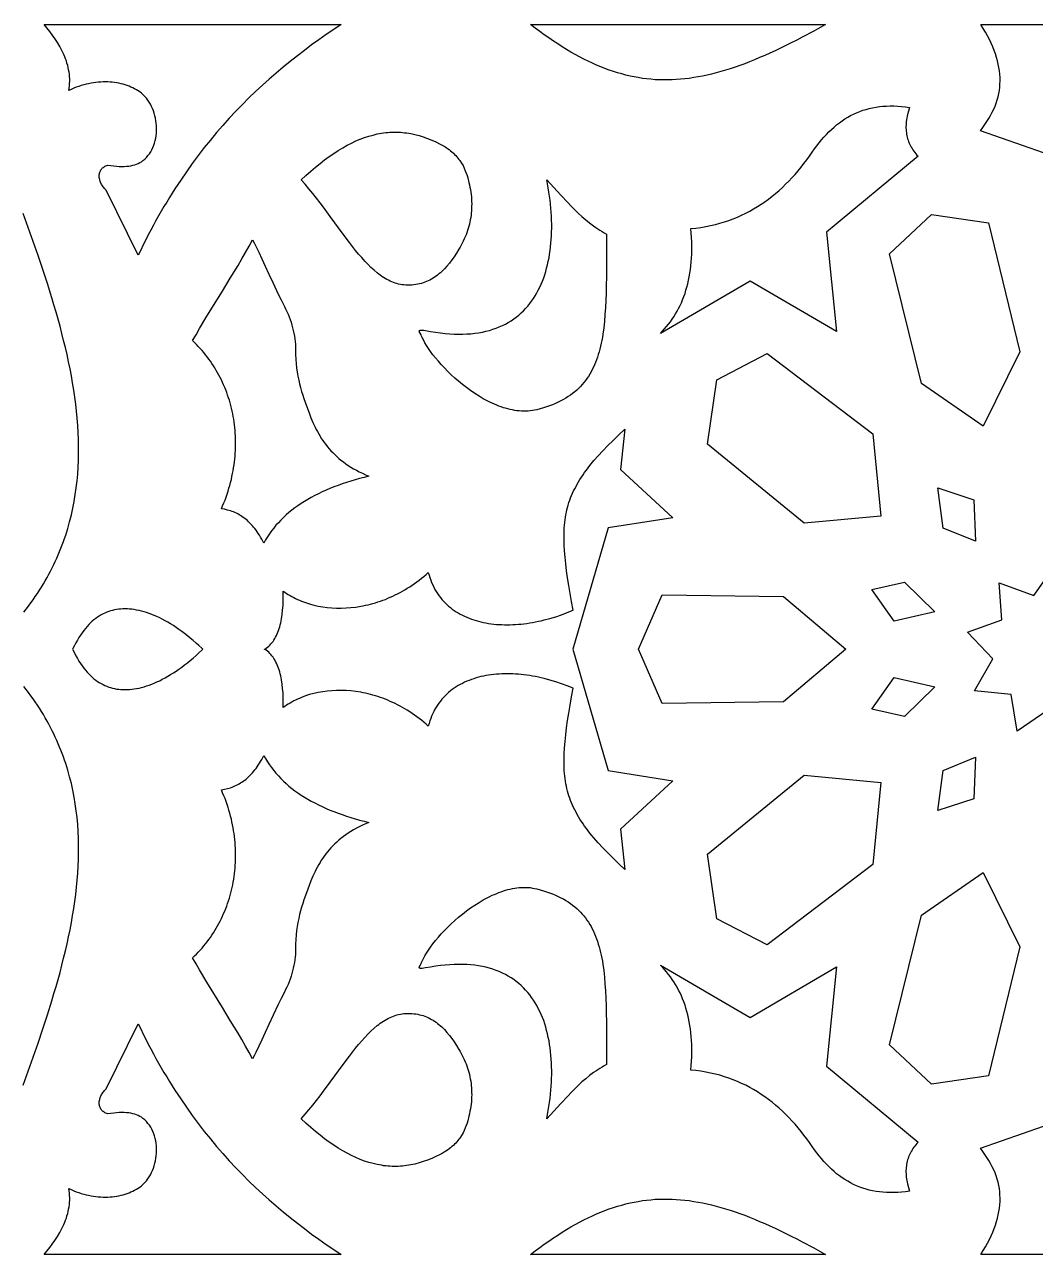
# Model space of a CAD drawing. Extents: x -575 to 575, y -425 to 425.
# Drawn here: x -116.9 to -1.9, y -70 to 70 of the extents above; entities that cross this region are included whole.
import ezdxf

# ---------------------------------------------------------------- set-up
doc = ezdxf.new("R2010")
doc.units = 0
doc.layers.add('LAYER_1', color=18, linetype='CONTINUOUS')

msp = doc.modelspace()

# ---------------------------------------------------------------- linework, layer by layer
at = {"layer": 'LAYER_1'}
for points in [[(-81.75, 69.44), (-82.59, 68.86), (-83.43, 68.28), (-84.26, 67.68), (-85.08, 67.07), (-85.89, 66.44), (-86.7, 65.81), (-87.5, 65.15), (-88.3, 64.48), (-89.09, 63.8), (-89.87, 63.1), (-90.64, 62.38), (-91.4, 61.65), (-92.15, 60.9), (-92.9, 60.13), (-93.64, 59.34), (-94.36, 58.53), (-95.08, 57.71), (-95.79, 56.86), (-96.49, 55.99), (-97.18, 55.1), (-97.85, 54.19), (-98.52, 53.25), (-99.17, 52.3), (-99.82, 51.32), (-100.14, 50.82), (-100.45, 50.31), (-100.76, 49.8), (-101.07, 49.28), (-101.38, 48.76), (-101.68, 48.23), (-101.98, 47.69), (-102.28, 47.15), (-102.57, 46.6), (-102.86, 46.05), (-103.15, 45.48), (-103.43, 44.91), (-103.71, 44.34), (-103.99, 43.76), (-107.65, 51.16), (-107.75, 51.25), (-107.83, 51.35), (-107.92, 51.44), (-107.99, 51.54), (-108.06, 51.64), (-108.13, 51.74), (-108.19, 51.85), (-108.24, 51.95), (-108.29, 52.06), (-108.33, 52.16), (-108.36, 52.27), (-108.39, 52.38), (-108.41, 52.48), (-108.43, 52.59), (-108.44, 52.69), (-108.44, 52.8), (-108.43, 52.9), (-108.42, 53), (-108.4, 53.09), (-108.38, 53.19), (-108.34, 53.28), (-108.3, 53.37), (-108.25, 53.45), (-108.2, 53.53), (-108.13, 53.61), (-108.06, 53.68), (-107.98, 53.75), (-107.89, 53.81), (-107.8, 53.87), (-107.7, 53.92), (-107.58, 53.97), (-107.46, 54.01), (-107.12, 53.95), (-106.78, 53.91), (-106.46, 53.88), (-106.16, 53.86), (-105.87, 53.85), (-105.59, 53.86), (-105.32, 53.87), (-105.07, 53.9), (-104.83, 53.94), (-104.6, 53.99), (-104.39, 54.04), (-104.18, 54.12), (-103.99, 54.2), (-103.8, 54.29), (-103.63, 54.39), (-103.47, 54.51), (-103.26, 54.68), (-103.07, 54.87), (-102.89, 55.08), (-102.72, 55.29), (-102.58, 55.52), (-102.44, 55.76), (-102.33, 56.01), (-102.22, 56.26), (-102.14, 56.52), (-102.06, 56.79), (-102.01, 57.07), (-101.96, 57.35), (-101.93, 57.63), (-101.92, 57.92), (-101.91, 58.2), (-101.93, 58.49), (-101.95, 58.78), (-101.99, 59.06), (-102.04, 59.35), (-102.1, 59.63), (-102.18, 59.9), (-102.27, 60.17), (-102.37, 60.43), (-102.49, 60.69), (-102.62, 60.93), (-102.76, 61.17), (-102.91, 61.4), (-103.07, 61.61), (-103.24, 61.81), (-103.43, 62), (-103.63, 62.18), (-103.83, 62.34), (-104.02, 62.46), (-104.21, 62.58), (-104.41, 62.69), (-104.62, 62.79), (-104.83, 62.89), (-105.04, 62.98), (-105.27, 63.06), (-105.49, 63.14), (-105.73, 63.21), (-105.96, 63.27), (-106.2, 63.32), (-106.45, 63.37), (-106.7, 63.41), (-106.95, 63.44), (-107.21, 63.46), (-107.47, 63.47), (-107.74, 63.48), (-108, 63.47), (-108.27, 63.46), (-108.55, 63.44), (-108.82, 63.41), (-109.1, 63.38), (-109.37, 63.33), (-109.65, 63.27), (-109.93, 63.21), (-110.21, 63.14), (-110.5, 63.05), (-110.78, 62.96), (-111.06, 62.86), (-111.34, 62.75), (-111.62, 62.63), (-111.9, 62.49), (-111.86, 62.76), (-111.83, 63.03), (-111.81, 63.29), (-111.8, 63.56), (-111.8, 63.82), (-111.82, 64.08), (-111.84, 64.34), (-111.87, 64.6), (-111.92, 64.85), (-111.97, 65.11), (-112.03, 65.36), (-112.11, 65.61), (-112.18, 65.86), (-112.27, 66.1), (-112.37, 66.34), (-112.47, 66.58), (-112.57, 66.82), (-112.69, 67.06), (-112.81, 67.29), (-112.93, 67.52), (-113.2, 67.97), (-113.48, 68.4), (-113.78, 68.82), (-114.08, 69.23), (-114.4, 69.62), (-114.72, 70), (-80.91, 70)], [(-27.11, 69.26), (-28.41, 68.56), (-29.05, 68.23), (-29.67, 67.91), (-30.29, 67.61), (-30.9, 67.31), (-31.51, 67.02), (-32.1, 66.75), (-32.69, 66.49), (-33.27, 66.24), (-33.84, 66), (-34.41, 65.77), (-34.97, 65.55), (-35.53, 65.35), (-36.07, 65.16), (-36.62, 64.98), (-37.15, 64.81), (-37.68, 64.65), (-38.21, 64.5), (-38.73, 64.37), (-39.25, 64.25), (-39.76, 64.14), (-40.27, 64.04), (-40.77, 63.96), (-41.27, 63.88), (-41.77, 63.82), (-42.26, 63.77), (-42.75, 63.74), (-43.24, 63.71), (-43.73, 63.7), (-44.21, 63.7), (-44.69, 63.71), (-45.17, 63.73), (-45.65, 63.77), (-46.13, 63.82), (-46.6, 63.88), (-47.08, 63.96), (-47.55, 64.04), (-48.02, 64.14), (-48.5, 64.26), (-48.97, 64.38), (-49.45, 64.52), (-49.92, 64.67), (-50.39, 64.83), (-50.87, 65.01), (-51.35, 65.2), (-51.83, 65.4), (-52.31, 65.61), (-52.79, 65.84), (-53.28, 66.08), (-53.76, 66.34), (-54.25, 66.6), (-54.75, 66.88), (-55.24, 67.18), (-55.74, 67.48), (-56.24, 67.8), (-56.75, 68.13), (-57.26, 68.48), (-57.78, 68.84), (-58.3, 69.21), (-58.82, 69.6), (-59.35, 70), (-25.77, 70)], [(-17.98, 60.74), (-17.55, 60.72), (-17.11, 60.68), (-16.66, 60.63), (-16.21, 60.56), (-16.34, 60.15), (-16.44, 59.75), (-16.48, 59.56), (-16.52, 59.36), (-16.55, 59.17), (-16.57, 58.98), (-16.59, 58.79), (-16.6, 58.6), (-16.61, 58.41), (-16.61, 58.23), (-16.6, 58.05), (-16.58, 57.87), (-16.56, 57.7), (-16.54, 57.52), (-16.5, 57.35), (-16.46, 57.18), (-16.42, 57.01), (-16.36, 56.84), (-16.31, 56.68), (-16.24, 56.52), (-16.17, 56.36), (-16.09, 56.2), (-16.01, 56.04), (-15.92, 55.89), (-15.82, 55.74), (-15.72, 55.59), (-15.61, 55.44), (-15.49, 55.29), (-15.37, 55.15), (-15.24, 55.01), (-25.66, 46.37), (-24.5, 35.05), (-34.34, 40.81), (-44.57, 34.85), (-44.32, 35.1), (-44.09, 35.36), (-43.86, 35.62), (-43.64, 35.89), (-43.43, 36.17), (-43.22, 36.46), (-43.03, 36.75), (-42.84, 37.06), (-42.66, 37.37), (-42.49, 37.68), (-42.33, 38.01), (-42.17, 38.34), (-42.03, 38.68), (-41.89, 39.03), (-41.76, 39.38), (-41.65, 39.75), (-41.54, 40.12), (-41.44, 40.5), (-41.35, 40.89), (-41.27, 41.29), (-41.2, 41.7), (-41.14, 42.11), (-41.09, 42.54), (-41.05, 42.97), (-41.02, 43.42), (-41, 43.87), (-40.99, 44.33), (-40.99, 44.8), (-41, 45.28), (-41.02, 45.77), (-41.05, 46.27), (-41.09, 46.78), (-40.52, 46.84), (-39.95, 46.92), (-39.39, 47.01), (-38.85, 47.12), (-38.31, 47.25), (-37.79, 47.39), (-37.28, 47.54), (-36.77, 47.71), (-36.28, 47.89), (-35.79, 48.09), (-35.32, 48.3), (-34.85, 48.52), (-34.4, 48.76), (-33.95, 49.01), (-33.51, 49.28), (-33.08, 49.55), (-32.66, 49.84), (-32.25, 50.14), (-31.84, 50.45), (-31.45, 50.78), (-31.06, 51.11), (-30.68, 51.46), (-30.31, 51.82), (-29.94, 52.18), (-29.59, 52.56), (-29.24, 52.95), (-28.89, 53.35), (-28.55, 53.76), (-28.22, 54.18), (-27.9, 54.61), (-27.58, 55.04), (-27.27, 55.49), (-27.02, 55.85), (-26.76, 56.21), (-26.49, 56.55), (-26.22, 56.88), (-25.95, 57.19), (-25.67, 57.5), (-25.38, 57.79), (-25.09, 58.06), (-24.8, 58.33), (-24.5, 58.58), (-24.19, 58.82), (-23.88, 59.04), (-23.56, 59.26), (-23.24, 59.45), (-22.91, 59.64), (-22.57, 59.81), (-22.23, 59.97), (-21.88, 60.11), (-21.52, 60.24), (-21.16, 60.35), (-20.79, 60.45), (-20.41, 60.54), (-20.02, 60.61), (-19.63, 60.67), (-19.23, 60.71), (-18.82, 60.73), (-18.41, 60.74)], [(-74.64, 57.75), (-74.4, 57.75), (-74.16, 57.74), (-73.92, 57.72), (-73.69, 57.69), (-73.45, 57.66), (-73.21, 57.63), (-72.97, 57.59), (-72.5, 57.49), (-72.02, 57.36), (-71.55, 57.22), (-71.07, 57.05), (-70.59, 56.85), (-70.11, 56.64), (-69.63, 56.4), (-69.41, 56.28), (-69.19, 56.15), (-68.99, 56.03), (-68.8, 55.9), (-68.62, 55.77), (-68.45, 55.64), (-68.29, 55.5), (-68.13, 55.37), (-67.99, 55.23), (-67.85, 55.09), (-67.73, 54.95), (-67.61, 54.81), (-67.49, 54.66), (-67.39, 54.52), (-67.2, 54.23), (-67.03, 53.95), (-66.89, 53.66), (-66.77, 53.37), (-66.66, 53.09), (-66.57, 52.82), (-66.49, 52.55), (-66.36, 52.04), (-66.29, 51.76), (-66.24, 51.48), (-66.19, 51.21), (-66.14, 50.93), (-66.11, 50.66), (-66.08, 50.39), (-66.06, 50.12), (-66.05, 49.86), (-66.04, 49.59), (-66.05, 49.33), (-66.05, 49.07), (-66.07, 48.81), (-66.09, 48.55), (-66.12, 48.3), (-66.16, 48.04), (-66.2, 47.79), (-66.25, 47.54), (-66.31, 47.29), (-66.37, 47.05), (-66.44, 46.8), (-66.52, 46.56), (-66.6, 46.31), (-66.69, 46.07), (-66.79, 45.83), (-66.89, 45.6), (-67, 45.36), (-67.11, 45.13), (-67.23, 44.89), (-67.36, 44.66), (-67.49, 44.43), (-67.77, 43.97), (-68.03, 43.58), (-68.3, 43.21), (-68.57, 42.85), (-68.86, 42.51), (-69.15, 42.19), (-69.3, 42.03), (-69.45, 41.89), (-69.61, 41.74), (-69.77, 41.61), (-69.93, 41.48), (-70.1, 41.35), (-70.27, 41.23), (-70.44, 41.12), (-70.62, 41.02), (-70.8, 40.92), (-70.99, 40.83), (-71.18, 40.74), (-71.37, 40.67), (-71.57, 40.6), (-71.77, 40.54), (-71.98, 40.48), (-72.19, 40.44), (-72.41, 40.4), (-72.63, 40.37), (-72.86, 40.35), (-73.09, 40.34), (-73.33, 40.34), (-73.54, 40.34), (-73.75, 40.36), (-73.95, 40.38), (-74.16, 40.42), (-74.36, 40.46), (-74.56, 40.51), (-74.75, 40.57), (-74.95, 40.64), (-75.14, 40.72), (-75.33, 40.8), (-75.52, 40.89), (-75.71, 40.99), (-75.9, 41.1), (-76.08, 41.21), (-76.27, 41.33), (-76.45, 41.46), (-76.63, 41.59), (-76.81, 41.73), (-77.16, 42.04), (-77.52, 42.36), (-77.87, 42.71), (-78.22, 43.08), (-78.56, 43.47), (-78.91, 43.87), (-79.26, 44.3), (-79.6, 44.74), (-79.95, 45.2), (-80.66, 46.14), (-82.14, 48.16), (-82.91, 49.2), (-83.31, 49.72), (-83.72, 50.25), (-84.14, 50.77), (-84.57, 51.3), (-85.01, 51.82), (-85.47, 52.33), (-84.92, 52.84), (-84.37, 53.32), (-83.83, 53.77), (-83.3, 54.2), (-82.78, 54.61), (-82.25, 54.99), (-81.74, 55.34), (-81.23, 55.67), (-80.72, 55.98), (-80.22, 56.26), (-79.72, 56.51), (-79.22, 56.75), (-78.73, 56.96), (-78.24, 57.14), (-77.75, 57.3), (-77.27, 57.43), (-76.79, 57.55), (-76.54, 57.59), (-76.3, 57.63), (-76.07, 57.67), (-75.83, 57.7), (-75.59, 57.72), (-75.35, 57.74), (-75.11, 57.75), (-74.87, 57.76)], [(-56.69, 51.46), (-55.9, 50.59), (-55.11, 49.75), (-54.72, 49.33), (-54.32, 48.93), (-53.91, 48.53), (-53.49, 48.15), (-53.06, 47.77), (-52.62, 47.42), (-52.16, 47.08), (-51.93, 46.91), (-51.69, 46.75), (-51.45, 46.59), (-51.2, 46.44), (-50.95, 46.3), (-50.69, 46.15), (-50.7, 42.17), (-50.71, 41.24), (-50.72, 40.34), (-50.74, 39.46), (-50.77, 38.61), (-50.81, 37.78), (-50.87, 36.98), (-50.93, 36.21), (-51.02, 35.47), (-51.12, 34.75), (-51.17, 34.4), (-51.24, 34.05), (-51.3, 33.72), (-51.38, 33.39), (-51.46, 33.07), (-51.54, 32.75), (-51.63, 32.44), (-51.73, 32.14), (-51.83, 31.84), (-51.94, 31.55), (-52.06, 31.27), (-52.18, 30.99), (-52.32, 30.72), (-52.46, 30.46), (-52.6, 30.2), (-52.76, 29.95), (-52.92, 29.71), (-53.09, 29.47), (-53.27, 29.24), (-53.46, 29.02), (-53.66, 28.8), (-53.87, 28.59), (-54.09, 28.39), (-54.32, 28.2), (-54.55, 28.01), (-54.8, 27.82), (-55.06, 27.65), (-55.33, 27.48), (-55.61, 27.32), (-55.9, 27.16), (-56.2, 27.01), (-56.51, 26.87), (-56.84, 26.73), (-57.17, 26.61), (-57.52, 26.48), (-57.88, 26.37), (-58.26, 26.26), (-58.64, 26.16), (-58.89, 26.1), (-59.13, 26.06), (-59.38, 26.03), (-59.63, 26.01), (-59.88, 25.99), (-60.13, 25.99), (-60.39, 26), (-60.64, 26.02), (-60.9, 26.05), (-61.15, 26.08), (-61.41, 26.13), (-61.66, 26.18), (-61.92, 26.25), (-62.18, 26.32), (-62.44, 26.39), (-62.69, 26.48), (-62.95, 26.57), (-63.2, 26.67), (-63.46, 26.78), (-63.71, 26.9), (-63.97, 27.02), (-64.22, 27.14), (-64.72, 27.41), (-65.21, 27.7), (-65.7, 28.01), (-66.17, 28.34), (-66.64, 28.68), (-67.09, 29.03), (-67.53, 29.39), (-67.96, 29.76), (-68.37, 30.14), (-68.77, 30.52), (-69.15, 30.91), (-69.51, 31.29), (-69.84, 31.67), (-70.16, 32.05), (-70.46, 32.42), (-70.73, 32.78), (-70.97, 33.13), (-71.19, 33.47), (-71.38, 33.79), (-71.54, 34.1), (-71.68, 34.39), (-71.74, 34.54), (-71.81, 34.67), (-71.92, 34.89), (-71.97, 34.98), (-72, 35.05), (-72.01, 35.11), (-72.01, 35.14), (-72, 35.16), (-71.99, 35.18), (-71.96, 35.19), (-71.9, 35.21), (-71.8, 35.22), (-71.67, 35.22), (-71.5, 35.2), (-71.29, 35.17), (-70.72, 35.07), (-70.16, 34.98), (-69.61, 34.9), (-69.07, 34.84), (-68.55, 34.8), (-68.04, 34.77), (-67.54, 34.75), (-67.06, 34.76), (-66.59, 34.78), (-66.13, 34.81), (-65.68, 34.86), (-65.25, 34.92), (-64.83, 35), (-64.42, 35.09), (-64.02, 35.19), (-63.63, 35.31), (-63.26, 35.44), (-62.9, 35.59), (-62.55, 35.74), (-62.21, 35.91), (-61.88, 36.09), (-61.56, 36.29), (-61.26, 36.49), (-60.97, 36.71), (-60.68, 36.94), (-60.41, 37.18), (-60.15, 37.43), (-59.9, 37.69), (-59.67, 37.96), (-59.44, 38.24), (-59.22, 38.53), (-59.01, 38.83), (-58.82, 39.13), (-58.63, 39.45), (-58.46, 39.78), (-58.29, 40.11), (-58.14, 40.45), (-57.99, 40.8), (-57.85, 41.16), (-57.73, 41.53), (-57.61, 41.9), (-57.51, 42.28), (-57.41, 42.67), (-57.32, 43.06), (-57.24, 43.46), (-57.17, 43.86), (-57.11, 44.27), (-57.06, 44.69), (-57.02, 45.11), (-56.99, 45.54), (-56.96, 45.97), (-56.95, 46.4), (-56.94, 46.84), (-56.94, 47.28), (-56.95, 47.73), (-56.97, 48.18), (-57, 48.63), (-57.03, 49.09), (-57.07, 49.54), (-57.12, 50), (-57.18, 50.47), (-57.25, 50.93), (-57.32, 51.4), (-57.4, 51.87), (-57.49, 52.33)], [(-7.22, 47.45), (-3.64, 32.74), (-7.82, 24.3), (-14.85, 29.14), (-18.48, 43.92), (-13.7, 48.39)], [(-90.79, 45.15), (-90.6, 44.79), (-90.26, 44.08), (-89.92, 43.33), (-89.55, 42.51), (-89.14, 41.6), (-88.66, 40.55), (-88.07, 39.33), (-87.73, 38.65), (-87.36, 37.92), (-87.22, 37.63), (-87.08, 37.33), (-86.95, 37.03), (-86.83, 36.73), (-86.72, 36.42), (-86.61, 36.11), (-86.51, 35.8), (-86.43, 35.49), (-86.35, 35.18), (-86.28, 34.86), (-86.22, 34.55), (-86.17, 34.23), (-86.13, 33.92), (-86.1, 33.61), (-86.09, 33.3), (-86.08, 33), (-86.08, 32.44), (-86.06, 31.91), (-86.02, 31.4), (-85.97, 30.91), (-85.9, 30.44), (-85.82, 29.98), (-85.73, 29.53), (-85.63, 29.09), (-85.52, 28.67), (-85.4, 28.25), (-85.27, 27.83), (-85.14, 27.42), (-84.85, 26.61), (-84.55, 25.79), (-84.34, 25.24), (-84.11, 24.7), (-83.87, 24.17), (-83.74, 23.91), (-83.6, 23.66), (-83.46, 23.4), (-83.31, 23.15), (-83.16, 22.9), (-82.99, 22.66), (-82.83, 22.42), (-82.65, 22.18), (-82.46, 21.95), (-82.27, 21.72), (-82.07, 21.49), (-81.86, 21.27), (-81.64, 21.05), (-81.41, 20.83), (-81.17, 20.62), (-80.92, 20.41), (-80.65, 20.21), (-80.38, 20.01), (-80.1, 19.82), (-79.8, 19.63), (-79.49, 19.44), (-79.17, 19.26), (-78.84, 19.09), (-78.49, 18.92), (-78.13, 18.75), (-77.75, 18.59), (-78.28, 18.46), (-78.8, 18.32), (-79.31, 18.18), (-79.81, 18.03), (-80.3, 17.87), (-80.78, 17.71), (-81.26, 17.54), (-81.72, 17.37), (-82.18, 17.18), (-82.62, 16.99), (-83.06, 16.8), (-83.48, 16.6), (-83.9, 16.39), (-84.3, 16.17), (-84.7, 15.95), (-85.08, 15.72), (-85.45, 15.48), (-85.82, 15.23), (-86.17, 14.98), (-86.51, 14.72), (-86.84, 14.45), (-87.16, 14.18), (-87.47, 13.89), (-87.76, 13.6), (-88.05, 13.3), (-88.32, 13), (-88.58, 12.68), (-88.83, 12.36), (-89.07, 12.03), (-89.3, 11.69), (-89.51, 11.34), (-89.71, 10.98), (-89.83, 11.21), (-89.95, 11.44), (-90.08, 11.66), (-90.2, 11.86), (-90.33, 12.07), (-90.46, 12.26), (-90.59, 12.44), (-90.73, 12.62), (-90.87, 12.79), (-91.01, 12.95), (-91.15, 13.11), (-91.29, 13.26), (-91.44, 13.4), (-91.58, 13.53), (-91.73, 13.66), (-91.88, 13.78), (-92.04, 13.89), (-92.19, 14), (-92.35, 14.1), (-92.51, 14.2), (-92.67, 14.29), (-92.83, 14.37), (-92.99, 14.45), (-93.16, 14.52), (-93.32, 14.58), (-93.49, 14.64), (-93.83, 14.74), (-94.18, 14.83), (-94.53, 14.89), (-94.39, 15.22), (-94.25, 15.55), (-94.12, 15.88), (-94, 16.21), (-93.88, 16.55), (-93.77, 16.88), (-93.67, 17.21), (-93.58, 17.55), (-93.49, 17.88), (-93.4, 18.21), (-93.33, 18.55), (-93.26, 18.88), (-93.19, 19.21), (-93.14, 19.54), (-93.09, 19.88), (-93.04, 20.21), (-93.01, 20.54), (-92.97, 20.87), (-92.95, 21.2), (-92.93, 21.53), (-92.92, 21.86), (-92.91, 22.18), (-92.91, 22.51), (-92.92, 22.84), (-92.93, 23.16), (-92.95, 23.48), (-92.97, 23.8), (-93, 24.12), (-93.04, 24.44), (-93.08, 24.76), (-93.13, 25.07), (-93.19, 25.39), (-93.25, 25.7), (-93.31, 26.01), (-93.38, 26.32), (-93.46, 26.62), (-93.54, 26.93), (-93.63, 27.23), (-93.73, 27.53), (-93.83, 27.82), (-93.93, 28.12), (-94.04, 28.41), (-94.16, 28.7), (-94.28, 28.98), (-94.41, 29.27), (-94.54, 29.55), (-94.68, 29.83), (-94.82, 30.1), (-94.97, 30.37), (-95.13, 30.64), (-95.29, 30.91), (-95.45, 31.17), (-95.62, 31.43), (-95.79, 31.68), (-95.97, 31.93), (-96.16, 32.18), (-96.35, 32.42), (-96.54, 32.67), (-96.74, 32.9), (-96.95, 33.13), (-97.16, 33.36), (-97.37, 33.59), (-97.59, 33.81), (-97.81, 34.02), (-97.42, 34.7), (-97.02, 35.39), (-96.18, 36.8), (-94.41, 39.67), (-93.52, 41.13), (-92.64, 42.59), (-92.21, 43.32), (-91.79, 44.05), (-91.38, 44.78), (-90.98, 45.51)], [(-20.4, 23.4), (-19.49, 14.03), (-28.19, 13.23), (-39.2, 22.22), (-38.13, 29.57), (-32.4, 32.54)], [(-49.12, 19.35), (-43.13, 13.86), (-50.51, 12.7), (-54.53, -1.11), (-50.51, -14.93), (-43.13, -16.09), (-49.12, -21.58), (-48.62, -26.17), (-49.3, -25.52), (-49.95, -24.9), (-50.55, -24.3), (-51.11, -23.71), (-51.64, -23.14), (-52.13, -22.59), (-52.58, -22.04), (-52.79, -21.77), (-52.99, -21.5), (-53.19, -21.24), (-53.37, -20.97), (-53.55, -20.71), (-53.72, -20.45), (-53.88, -20.19), (-54.03, -19.92), (-54.17, -19.66), (-54.31, -19.4), (-54.44, -19.14), (-54.56, -18.87), (-54.67, -18.61), (-54.78, -18.34), (-54.88, -18.08), (-54.97, -17.81), (-55.05, -17.54), (-55.13, -17.26), (-55.2, -16.98), (-55.26, -16.71), (-55.31, -16.42), (-55.36, -16.14), (-55.41, -15.84), (-55.44, -15.55), (-55.47, -15.25), (-55.5, -14.95), (-55.51, -14.64), (-55.53, -14.33), (-55.53, -14.01), (-55.53, -13.68), (-55.52, -13.01), (-55.48, -12.32), (-55.42, -11.6), (-55.34, -10.84), (-55.25, -10.06), (-55.13, -9.23), (-55, -8.38), (-54.85, -7.48), (-54.69, -6.54), (-54.51, -5.55), (-55.16, -5.29), (-55.82, -5.04), (-56.47, -4.82), (-57.13, -4.62), (-57.79, -4.45), (-58.12, -4.37), (-58.45, -4.3), (-58.78, -4.23), (-59.11, -4.17), (-59.43, -4.11), (-59.76, -4.06), (-60.09, -4.02), (-60.41, -3.99), (-60.73, -3.96), (-61.05, -3.93), (-61.37, -3.92), (-61.69, -3.91), (-62, -3.9), (-62.31, -3.9), (-62.62, -3.91), (-62.93, -3.93), (-63.23, -3.95), (-63.53, -3.98), (-63.83, -4.02), (-64.12, -4.06), (-64.42, -4.11), (-64.7, -4.16), (-64.99, -4.23), (-65.27, -4.3), (-65.54, -4.37), (-65.81, -4.46), (-66.08, -4.55), (-66.34, -4.65), (-66.6, -4.75), (-66.85, -4.87), (-67.1, -4.99), (-67.34, -5.11), (-67.57, -5.25), (-67.8, -5.39), (-68.03, -5.54), (-68.25, -5.7), (-68.46, -5.86), (-68.67, -6.03), (-68.87, -6.21), (-69.06, -6.4), (-69.25, -6.6), (-69.43, -6.8), (-69.6, -7.01), (-69.77, -7.23), (-69.92, -7.46), (-70.07, -7.69), (-70.22, -7.93), (-70.35, -8.19), (-70.48, -8.44), (-70.6, -8.71), (-70.71, -8.99), (-70.81, -9.27), (-70.9, -9.56), (-70.98, -9.86), (-71.24, -9.63), (-71.5, -9.41), (-71.77, -9.2), (-72.03, -8.99), (-72.3, -8.79), (-72.56, -8.6), (-72.83, -8.41), (-73.1, -8.23), (-73.38, -8.06), (-73.65, -7.89), (-73.92, -7.73), (-74.2, -7.58), (-74.48, -7.43), (-74.76, -7.29), (-75.03, -7.16), (-75.31, -7.04), (-75.59, -6.91), (-75.87, -6.8), (-76.16, -6.69), (-76.44, -6.59), (-76.72, -6.5), (-77, -6.41), (-77.28, -6.33), (-77.56, -6.25), (-77.84, -6.18), (-78.12, -6.12), (-78.4, -6.06), (-78.68, -6.01), (-79.24, -5.92), (-79.79, -5.86), (-80.34, -5.82), (-80.89, -5.8), (-81.43, -5.8), (-81.96, -5.83), (-82.48, -5.88), (-83, -5.95), (-83.5, -6.04), (-84, -6.15), (-84.49, -6.28), (-84.96, -6.43), (-85.42, -6.6), (-85.65, -6.7), (-85.87, -6.79), (-86.09, -6.9), (-86.3, -7), (-86.51, -7.12), (-86.72, -7.23), (-86.92, -7.35), (-87.12, -7.48), (-87.32, -7.61), (-87.51, -7.74), (-87.49, -7.18), (-87.5, -6.63), (-87.52, -6.09), (-87.56, -5.57), (-87.62, -5.07), (-87.69, -4.58), (-87.73, -4.35), (-87.78, -4.12), (-87.84, -3.9), (-87.9, -3.68), (-87.96, -3.47), (-88.03, -3.26), (-88.1, -3.06), (-88.18, -2.87), (-88.27, -2.68), (-88.36, -2.5), (-88.46, -2.33), (-88.56, -2.16), (-88.66, -2.01), (-88.78, -1.86), (-88.9, -1.71), (-89.02, -1.58), (-89.15, -1.45), (-89.29, -1.34), (-89.43, -1.23), (-89.58, -1.13), (-89.63, -1.13), (-89.61, -1.11), (-89.63, -1.1), (-89.58, -1.1), (-89.43, -1), (-89.29, -0.89), (-89.15, -0.77), (-89.02, -0.65), (-88.9, -0.51), (-88.78, -0.37), (-88.66, -0.22), (-88.56, -0.06), (-88.46, 0.1), (-88.36, 0.27), (-88.27, 0.45), (-88.18, 0.64), (-88.1, 0.83), (-88.03, 1.03), (-87.96, 1.24), (-87.9, 1.45), (-87.84, 1.67), (-87.78, 1.89), (-87.73, 2.12), (-87.69, 2.36), (-87.62, 2.84), (-87.56, 3.34), (-87.52, 3.86), (-87.5, 4.4), (-87.49, 4.95), (-87.51, 5.51), (-87.32, 5.38), (-87.12, 5.25), (-86.92, 5.12), (-86.72, 5), (-86.51, 4.89), (-86.3, 4.78), (-86.09, 4.67), (-85.87, 4.57), (-85.65, 4.47), (-85.42, 4.38), (-84.96, 4.21), (-84.49, 4.06), (-84, 3.92), (-83.5, 3.81), (-83, 3.72), (-82.48, 3.65), (-81.96, 3.6), (-81.43, 3.58), (-80.89, 3.57), (-80.34, 3.59), (-79.79, 3.63), (-79.24, 3.69), (-78.68, 3.78), (-78.4, 3.83), (-78.12, 3.89), (-77.84, 3.95), (-77.56, 4.02), (-77.28, 4.1), (-77, 4.18), (-76.72, 4.27), (-76.44, 4.37), (-76.16, 4.47), (-75.87, 4.57), (-75.59, 4.69), (-75.31, 4.81), (-75.03, 4.93), (-74.76, 5.07), (-74.48, 5.21), (-74.2, 5.35), (-73.92, 5.51), (-73.65, 5.66), (-73.38, 5.83), (-73.1, 6), (-72.83, 6.18), (-72.56, 6.37), (-72.3, 6.56), (-72.03, 6.76), (-71.77, 6.97), (-71.5, 7.18), (-71.24, 7.41), (-70.98, 7.63), (-70.9, 7.33), (-70.81, 7.04), (-70.71, 6.76), (-70.6, 6.48), (-70.48, 6.22), (-70.35, 5.96), (-70.22, 5.71), (-70.07, 5.46), (-69.92, 5.23), (-69.77, 5), (-69.6, 4.78), (-69.43, 4.57), (-69.25, 4.37), (-69.06, 4.17), (-68.87, 3.99), (-68.67, 3.81), (-68.46, 3.64), (-68.25, 3.47), (-68.03, 3.31), (-67.8, 3.16), (-67.57, 3.02), (-67.34, 2.89), (-67.1, 2.76), (-66.85, 2.64), (-66.6, 2.53), (-66.34, 2.42), (-66.08, 2.32), (-65.81, 2.23), (-65.54, 2.15), (-65.27, 2.07), (-64.99, 2), (-64.7, 1.94), (-64.42, 1.88), (-64.12, 1.83), (-63.83, 1.79), (-63.53, 1.75), (-63.23, 1.72), (-62.93, 1.7), (-62.62, 1.69), (-62.31, 1.68), (-62, 1.67), (-61.69, 1.68), (-61.37, 1.69), (-61.05, 1.71), (-60.73, 1.73), (-60.41, 1.76), (-60.09, 1.79), (-59.76, 1.84), (-59.43, 1.89), (-59.11, 1.94), (-58.78, 2), (-58.45, 2.07), (-58.12, 2.14), (-57.79, 2.22), (-57.13, 2.39), (-56.47, 2.59), (-55.82, 2.82), (-55.16, 3.06), (-54.51, 3.33), (-54.69, 4.31), (-54.85, 5.25), (-55, 6.15), (-55.13, 7.01), (-55.25, 7.83), (-55.34, 8.62), (-55.42, 9.37), (-55.48, 10.09), (-55.52, 10.79), (-55.53, 11.45), (-55.53, 11.78), (-55.53, 12.1), (-55.51, 12.41), (-55.5, 12.72), (-55.47, 13.02), (-55.44, 13.32), (-55.41, 13.62), (-55.36, 13.91), (-55.31, 14.19), (-55.26, 14.48), (-55.2, 14.76), (-55.13, 15.03), (-55.05, 15.31), (-54.97, 15.58), (-54.88, 15.85), (-54.78, 16.12), (-54.67, 16.38), (-54.56, 16.65), (-54.44, 16.91), (-54.31, 17.17), (-54.17, 17.43), (-54.03, 17.7), (-53.88, 17.96), (-53.72, 18.22), (-53.55, 18.48), (-53.37, 18.75), (-53.19, 19.01), (-52.99, 19.28), (-52.79, 19.54), (-52.58, 19.81), (-52.13, 20.36), (-51.64, 20.92), (-51.11, 21.49), (-50.55, 22.07), (-49.95, 22.67), (-49.3, 23.3), (-48.62, 23.94)], [(-8.89, 15.89), (-8.68, 11.18), (-12.38, 12.69), (-12.97, 17.25)], [(2.46, 4.75), (6.51, 5.78), (5.77, 1.64), (9.54, -0.2), (6.32, -2.89), (8.03, -6.74), (3.85, -6.72), (2.71, -10.77), (-0.48, -8.05), (-3.94, -10.42), (-4.65, -6.27), (-8.81, -5.84), (-6.71, -2.2), (-9.62, 0.82), (-5.69, 2.25), (-5.99, 6.45), (-2.07, 4.99), (0.38, 8.41)], [(-13.31, 3.16), (-17.97, 2.1), (-20.51, 5.69), (-16.76, 6.53)], [(-30.56, 4.88), (-23.45, -1.11), (-30.56, -7.11), (-44.38, -7.29), (-47.05, -1.11), (-44.38, 5.07)], [(-105.74, 3.48), (-105.98, 3.47), (-106.22, 3.44), (-106.46, 3.41), (-106.69, 3.37), (-106.92, 3.31), (-107.14, 3.25), (-107.36, 3.18), (-107.58, 3.1), (-107.8, 3.01), (-108.01, 2.91), (-108.22, 2.8), (-108.43, 2.67), (-108.63, 2.54), (-108.84, 2.39), (-109.04, 2.24), (-109.24, 2.07), (-109.44, 1.89), (-109.63, 1.69), (-109.83, 1.48), (-110.02, 1.26), (-110.21, 1.03), (-110.39, 0.77), (-110.57, 0.51), (-110.75, 0.23), (-110.93, -0.06), (-111.1, -0.38), (-111.27, -0.7), (-111.44, -1.04), (-111.47, -1.11), (-111.44, -1.18), (-111.27, -1.53), (-111.1, -1.85), (-110.93, -2.16), (-110.75, -2.46), (-110.57, -2.74), (-110.39, -3), (-110.21, -3.25), (-110.02, -3.49), (-109.83, -3.71), (-109.63, -3.92), (-109.44, -4.11), (-109.24, -4.3), (-109.04, -4.46), (-108.84, -4.62), (-108.63, -4.77), (-108.43, -4.9), (-108.22, -5.02), (-108.01, -5.13), (-107.8, -5.24), (-107.58, -5.33), (-107.36, -5.41), (-107.14, -5.48), (-106.92, -5.54), (-106.69, -5.59), (-106.46, -5.64), (-106.22, -5.67), (-105.98, -5.69), (-105.74, -5.71), (-105.49, -5.71), (-105.24, -5.71), (-104.98, -5.69), (-104.72, -5.66), (-104.45, -5.63), (-104.18, -5.58), (-103.91, -5.53), (-103.63, -5.46), (-103.34, -5.38), (-103.05, -5.29), (-102.76, -5.19), (-102.47, -5.08), (-102.17, -4.96), (-101.87, -4.83), (-101.56, -4.69), (-101.26, -4.53), (-100.95, -4.37), (-100.63, -4.19), (-100.32, -4), (-100, -3.8), (-99.68, -3.6), (-99.36, -3.38), (-99.04, -3.14), (-98.72, -2.9), (-98.39, -2.65), (-98.07, -2.39), (-97.74, -2.11), (-97.42, -1.83), (-97.09, -1.53), (-96.77, -1.23), (-96.65, -1.11), (-96.77, -1), (-97.09, -0.69), (-97.42, -0.4), (-97.74, -0.11), (-98.07, 0.16), (-98.39, 0.42), (-98.72, 0.68), (-99.04, 0.92), (-99.36, 1.15), (-99.68, 1.37), (-100, 1.58), (-100.32, 1.78), (-100.63, 1.96), (-100.95, 2.14), (-101.26, 2.3), (-101.56, 2.46), (-101.87, 2.6), (-102.17, 2.73), (-102.47, 2.85), (-102.76, 2.96), (-103.05, 3.06), (-103.34, 3.15), (-103.63, 3.23), (-103.91, 3.3), (-104.18, 3.35), (-104.45, 3.4), (-104.72, 3.44), (-104.98, 3.46), (-105.24, 3.48), (-105.49, 3.48)], [(-13.31, -5.39), (-16.76, -8.75), (-20.51, -7.92), (-17.97, -4.32)], [(-89.51, -13.56), (-89.3, -13.91), (-89.07, -14.25), (-88.83, -14.58), (-88.58, -14.91), (-88.32, -15.22), (-88.05, -15.53), (-87.76, -15.83), (-87.47, -16.12), (-87.16, -16.4), (-86.84, -16.68), (-86.51, -16.95), (-86.17, -17.21), (-85.82, -17.46), (-85.45, -17.71), (-85.08, -17.94), (-84.7, -18.17), (-84.3, -18.4), (-83.9, -18.61), (-83.48, -18.82), (-83.06, -19.03), (-82.62, -19.22), (-82.18, -19.41), (-81.72, -19.59), (-81.26, -19.77), (-80.78, -19.94), (-80.3, -20.1), (-79.81, -20.26), (-79.31, -20.41), (-78.8, -20.55), (-78.28, -20.69), (-77.75, -20.82), (-78.13, -20.98), (-78.49, -21.14), (-78.84, -21.32), (-79.17, -21.49), (-79.49, -21.67), (-79.8, -21.86), (-80.1, -22.05), (-80.38, -22.24), (-80.65, -22.44), (-80.92, -22.64), (-81.17, -22.85), (-81.41, -23.06), (-81.64, -23.27), (-81.86, -23.49), (-82.07, -23.72), (-82.27, -23.94), (-82.46, -24.17), (-82.65, -24.41), (-82.83, -24.65), (-82.99, -24.89), (-83.16, -25.13), (-83.31, -25.38), (-83.46, -25.63), (-83.6, -25.88), (-83.74, -26.14), (-83.87, -26.4), (-84.11, -26.93), (-84.34, -27.47), (-84.55, -28.02), (-84.85, -28.84), (-85.14, -29.65), (-85.27, -30.06), (-85.4, -30.48), (-85.52, -30.89), (-85.63, -31.32), (-85.73, -31.76), (-85.82, -32.2), (-85.9, -32.66), (-85.97, -33.14), (-86.02, -33.63), (-86.06, -34.14), (-86.08, -34.67), (-86.08, -35.22), (-86.09, -35.53), (-86.1, -35.84), (-86.13, -36.15), (-86.17, -36.46), (-86.22, -36.77), (-86.28, -37.09), (-86.35, -37.4), (-86.43, -37.72), (-86.51, -38.03), (-86.61, -38.34), (-86.72, -38.65), (-86.83, -38.96), (-86.95, -39.26), (-87.08, -39.56), (-87.22, -39.85), (-87.36, -40.14), (-87.73, -40.88), (-88.07, -41.56), (-88.66, -42.78), (-89.14, -43.82), (-89.55, -44.74), (-89.92, -45.56), (-90.26, -46.31), (-90.6, -47.02), (-90.79, -47.38), (-90.98, -47.74), (-91.38, -47.01), (-91.79, -46.28), (-92.21, -45.55), (-92.64, -44.82), (-93.52, -43.36), (-94.41, -41.9), (-96.18, -39.02), (-97.02, -37.62), (-97.42, -36.93), (-97.81, -36.25), (-97.59, -36.03), (-97.37, -35.81), (-97.16, -35.59), (-96.95, -35.36), (-96.74, -35.13), (-96.54, -34.89), (-96.35, -34.65), (-96.16, -34.41), (-95.97, -34.16), (-95.79, -33.91), (-95.62, -33.65), (-95.45, -33.4), (-95.29, -33.13), (-95.13, -32.87), (-94.97, -32.6), (-94.82, -32.33), (-94.68, -32.05), (-94.54, -31.78), (-94.41, -31.49), (-94.28, -31.21), (-94.16, -30.92), (-94.04, -30.64), (-93.93, -30.34), (-93.83, -30.05), (-93.73, -29.75), (-93.63, -29.45), (-93.54, -29.15), (-93.46, -28.85), (-93.38, -28.54), (-93.31, -28.24), (-93.25, -27.93), (-93.19, -27.61), (-93.13, -27.3), (-93.08, -26.99), (-93.04, -26.67), (-93, -26.35), (-92.97, -26.03), (-92.95, -25.71), (-92.93, -25.39), (-92.92, -25.06), (-92.91, -24.74), (-92.91, -24.41), (-92.92, -24.08), (-92.93, -23.76), (-92.95, -23.43), (-92.97, -23.1), (-93.01, -22.77), (-93.04, -22.44), (-93.09, -22.1), (-93.14, -21.77), (-93.19, -21.44), (-93.26, -21.11), (-93.33, -20.77), (-93.4, -20.44), (-93.49, -20.11), (-93.58, -19.77), (-93.67, -19.44), (-93.77, -19.11), (-93.88, -18.77), (-94, -18.44), (-94.12, -18.11), (-94.25, -17.78), (-94.39, -17.45), (-94.53, -17.12), (-94.18, -17.05), (-93.83, -16.97), (-93.49, -16.87), (-93.32, -16.81), (-93.16, -16.74), (-92.99, -16.67), (-92.83, -16.6), (-92.67, -16.51), (-92.51, -16.42), (-92.35, -16.33), (-92.19, -16.23), (-92.04, -16.12), (-91.88, -16.01), (-91.73, -15.89), (-91.58, -15.76), (-91.44, -15.63), (-91.29, -15.48), (-91.15, -15.34), (-91.01, -15.18), (-90.87, -15.02), (-90.73, -14.85), (-90.59, -14.67), (-90.46, -14.49), (-90.33, -14.29), (-90.2, -14.09), (-90.08, -13.88), (-89.95, -13.67), (-89.83, -13.44), (-89.71, -13.21)], [(-8.89, -18.12), (-12.97, -19.48), (-12.38, -14.91), (-8.68, -13.41)], [(-19.49, -16.26), (-20.4, -25.63), (-32.4, -34.77), (-38.13, -31.79), (-39.2, -24.45), (-28.19, -15.46)], [(-3.64, -34.97), (-7.22, -49.68), (-13.7, -50.62), (-18.48, -46.15), (-14.85, -31.37), (-7.82, -26.53)], [(-59.88, -28.22), (-59.63, -28.23), (-59.38, -28.25), (-59.13, -28.29), (-58.89, -28.33), (-58.64, -28.39), (-58.26, -28.49), (-57.88, -28.6), (-57.52, -28.71), (-57.17, -28.83), (-56.84, -28.96), (-56.51, -29.1), (-56.2, -29.24), (-55.9, -29.39), (-55.61, -29.54), (-55.33, -29.71), (-55.06, -29.87), (-54.8, -30.05), (-54.55, -30.23), (-54.32, -30.42), (-54.09, -30.62), (-53.87, -30.82), (-53.66, -31.03), (-53.46, -31.25), (-53.27, -31.47), (-53.09, -31.7), (-52.92, -31.94), (-52.76, -32.18), (-52.6, -32.43), (-52.46, -32.68), (-52.32, -32.95), (-52.18, -33.22), (-52.06, -33.49), (-51.94, -33.78), (-51.83, -34.07), (-51.73, -34.36), (-51.63, -34.67), (-51.54, -34.98), (-51.46, -35.29), (-51.38, -35.62), (-51.3, -35.95), (-51.24, -36.28), (-51.17, -36.62), (-51.12, -36.97), (-51.02, -37.69), (-50.93, -38.44), (-50.87, -39.21), (-50.81, -40.01), (-50.77, -40.83), (-50.74, -41.69), (-50.72, -42.56), (-50.71, -43.47), (-50.7, -44.4), (-50.69, -48.38), (-50.95, -48.52), (-51.2, -48.67), (-51.45, -48.82), (-51.69, -48.98), (-51.93, -49.14), (-52.16, -49.3), (-52.62, -49.64), (-53.06, -50), (-53.49, -50.37), (-53.91, -50.76), (-54.32, -51.15), (-54.72, -51.56), (-55.11, -51.97), (-55.9, -52.82), (-56.69, -53.69), (-57.49, -54.56), (-57.4, -54.09), (-57.32, -53.63), (-57.25, -53.16), (-57.18, -52.7), (-57.12, -52.23), (-57.07, -51.77), (-57.03, -51.31), (-57, -50.86), (-56.97, -50.41), (-56.95, -49.96), (-56.94, -49.51), (-56.94, -49.07), (-56.95, -48.63), (-56.96, -48.19), (-56.99, -47.76), (-57.02, -47.34), (-57.06, -46.92), (-57.11, -46.5), (-57.17, -46.09), (-57.24, -45.69), (-57.32, -45.29), (-57.41, -44.89), (-57.51, -44.51), (-57.61, -44.13), (-57.73, -43.76), (-57.85, -43.39), (-57.99, -43.03), (-58.14, -42.68), (-58.29, -42.34), (-58.46, -42), (-58.63, -41.68), (-58.82, -41.36), (-59.01, -41.05), (-59.22, -40.75), (-59.44, -40.46), (-59.67, -40.18), (-59.9, -39.91), (-60.15, -39.65), (-60.41, -39.4), (-60.68, -39.17), (-60.97, -38.94), (-61.26, -38.72), (-61.56, -38.52), (-61.88, -38.32), (-62.21, -38.14), (-62.55, -37.97), (-62.9, -37.81), (-63.26, -37.67), (-63.63, -37.54), (-64.02, -37.42), (-64.42, -37.32), (-64.83, -37.22), (-65.25, -37.15), (-65.68, -37.09), (-66.13, -37.04), (-66.59, -37), (-67.06, -36.99), (-67.54, -36.98), (-68.04, -36.99), (-68.55, -37.02), (-69.07, -37.07), (-69.61, -37.13), (-70.16, -37.2), (-70.72, -37.3), (-71.29, -37.39), (-71.5, -37.42), (-71.67, -37.44), (-71.8, -37.45), (-71.9, -37.44), (-71.96, -37.42), (-71.99, -37.41), (-72, -37.39), (-72.01, -37.37), (-72.01, -37.34), (-72, -37.28), (-71.97, -37.21), (-71.92, -37.12), (-71.81, -36.9), (-71.74, -36.76), (-71.68, -36.62), (-71.54, -36.33), (-71.38, -36.02), (-71.19, -35.7), (-70.97, -35.36), (-70.73, -35.01), (-70.46, -34.64), (-70.16, -34.27), (-69.84, -33.9), (-69.51, -33.52), (-69.15, -33.13), (-68.77, -32.75), (-68.37, -32.37), (-67.96, -31.99), (-67.53, -31.62), (-67.09, -31.26), (-66.64, -30.9), (-66.17, -30.56), (-65.7, -30.24), (-65.21, -29.93), (-64.72, -29.64), (-64.22, -29.37), (-63.97, -29.24), (-63.71, -29.12), (-63.46, -29.01), (-63.2, -28.9), (-62.95, -28.8), (-62.69, -28.71), (-62.44, -28.62), (-62.18, -28.54), (-61.92, -28.47), (-61.66, -28.41), (-61.41, -28.36), (-61.15, -28.31), (-60.9, -28.27), (-60.64, -28.25), (-60.39, -28.23), (-60.13, -28.22)], [(-34.34, -43.04), (-24.5, -37.28), (-25.66, -48.59), (-15.24, -57.24), (-15.37, -57.38), (-15.49, -57.52), (-15.61, -57.67), (-15.72, -57.81), (-15.82, -57.96), (-15.92, -58.12), (-16.01, -58.27), (-16.09, -58.43), (-16.17, -58.58), (-16.24, -58.74), (-16.31, -58.91), (-16.36, -59.07), (-16.42, -59.24), (-16.46, -59.4), (-16.5, -59.58), (-16.54, -59.75), (-16.56, -59.92), (-16.58, -60.1), (-16.6, -60.28), (-16.61, -60.46), (-16.61, -60.64), (-16.6, -60.83), (-16.59, -61.01), (-16.57, -61.2), (-16.55, -61.39), (-16.52, -61.59), (-16.48, -61.78), (-16.44, -61.98), (-16.34, -62.38), (-16.21, -62.79), (-16.66, -62.86), (-17.11, -62.91), (-17.55, -62.95), (-17.98, -62.97), (-18.41, -62.97), (-18.82, -62.96), (-19.23, -62.93), (-19.63, -62.89), (-20.02, -62.84), (-20.41, -62.77), (-20.79, -62.68), (-21.16, -62.58), (-21.52, -62.47), (-21.88, -62.34), (-22.23, -62.19), (-22.57, -62.04), (-22.91, -61.87), (-23.24, -61.68), (-23.56, -61.48), (-23.88, -61.27), (-24.19, -61.05), (-24.5, -60.81), (-24.8, -60.56), (-25.09, -60.29), (-25.38, -60.01), (-25.67, -59.72), (-25.95, -59.42), (-26.22, -59.1), (-26.49, -58.78), (-26.76, -58.43), (-27.02, -58.08), (-27.27, -57.72), (-27.58, -57.27), (-27.9, -56.83), (-28.22, -56.41), (-28.55, -55.99), (-28.89, -55.58), (-29.24, -55.18), (-29.59, -54.79), (-29.94, -54.41), (-30.31, -54.04), (-30.68, -53.69), (-31.06, -53.34), (-31.45, -53), (-31.84, -52.68), (-32.25, -52.37), (-32.66, -52.07), (-33.08, -51.78), (-33.51, -51.5), (-33.95, -51.24), (-34.4, -50.99), (-34.85, -50.75), (-35.32, -50.53), (-35.79, -50.32), (-36.28, -50.12), (-36.77, -49.94), (-37.28, -49.77), (-37.79, -49.61), (-38.31, -49.47), (-38.85, -49.35), (-39.39, -49.24), (-39.95, -49.15), (-40.52, -49.07), (-41.09, -49.01), (-41.05, -48.5), (-41.02, -48), (-41, -47.51), (-40.99, -47.03), (-40.99, -46.56), (-41, -46.1), (-41.02, -45.64), (-41.05, -45.2), (-41.09, -44.77), (-41.14, -44.34), (-41.2, -43.93), (-41.27, -43.52), (-41.35, -43.12), (-41.44, -42.73), (-41.54, -42.35), (-41.65, -41.98), (-41.76, -41.61), (-41.89, -41.25), (-42.03, -40.91), (-42.17, -40.57), (-42.33, -40.23), (-42.49, -39.91), (-42.66, -39.59), (-42.84, -39.28), (-43.03, -38.98), (-43.22, -38.69), (-43.43, -38.4), (-43.64, -38.12), (-43.86, -37.85), (-44.09, -37.58), (-44.32, -37.32), (-44.57, -37.07)], [(-73.09, -42.57), (-72.86, -42.58), (-72.63, -42.6), (-72.41, -42.63), (-72.19, -42.66), (-71.98, -42.71), (-71.77, -42.76), (-71.57, -42.82), (-71.37, -42.89), (-71.18, -42.97), (-70.99, -43.05), (-70.8, -43.15), (-70.62, -43.24), (-70.44, -43.35), (-70.27, -43.46), (-70.1, -43.58), (-69.93, -43.7), (-69.77, -43.83), (-69.61, -43.97), (-69.45, -44.11), (-69.3, -44.26), (-69.15, -44.41), (-68.86, -44.74), (-68.57, -45.08), (-68.3, -45.43), (-68.03, -45.81), (-67.77, -46.2), (-67.49, -46.66), (-67.36, -46.89), (-67.23, -47.12), (-67.11, -47.35), (-67, -47.59), (-66.89, -47.82), (-66.79, -48.06), (-66.69, -48.3), (-66.6, -48.54), (-66.52, -48.78), (-66.44, -49.03), (-66.37, -49.27), (-66.31, -49.52), (-66.25, -49.77), (-66.2, -50.02), (-66.16, -50.27), (-66.12, -50.53), (-66.09, -50.78), (-66.07, -51.04), (-66.05, -51.3), (-66.05, -51.56), (-66.04, -51.82), (-66.05, -52.08), (-66.06, -52.35), (-66.08, -52.62), (-66.11, -52.89), (-66.14, -53.16), (-66.19, -53.43), (-66.24, -53.71), (-66.29, -53.99), (-66.36, -54.27), (-66.49, -54.78), (-66.57, -55.05), (-66.66, -55.32), (-66.77, -55.6), (-66.89, -55.89), (-67.03, -56.17), (-67.2, -56.46), (-67.39, -56.75), (-67.49, -56.89), (-67.61, -57.03), (-67.73, -57.18), (-67.85, -57.32), (-67.99, -57.46), (-68.13, -57.59), (-68.29, -57.73), (-68.45, -57.87), (-68.62, -58), (-68.8, -58.13), (-68.99, -58.26), (-69.19, -58.38), (-69.41, -58.5), (-69.63, -58.62), (-70.11, -58.86), (-70.59, -59.08), (-71.07, -59.27), (-71.55, -59.44), (-72.02, -59.59), (-72.5, -59.71), (-72.97, -59.81), (-73.21, -59.86), (-73.45, -59.89), (-73.69, -59.92), (-73.92, -59.95), (-74.16, -59.96), (-74.4, -59.98), (-74.64, -59.98), (-74.87, -59.98), (-75.11, -59.98), (-75.35, -59.97), (-75.59, -59.95), (-75.83, -59.93), (-76.07, -59.9), (-76.3, -59.86), (-76.54, -59.82), (-76.79, -59.77), (-77.27, -59.66), (-77.75, -59.53), (-78.24, -59.37), (-78.73, -59.18), (-79.22, -58.97), (-79.72, -58.74), (-80.22, -58.49), (-80.72, -58.2), (-81.23, -57.9), (-81.74, -57.57), (-82.25, -57.21), (-82.78, -56.83), (-83.3, -56.43), (-83.83, -56), (-84.37, -55.55), (-84.92, -55.07), (-85.47, -54.56), (-85.01, -54.05), (-84.57, -53.53), (-84.14, -53), (-83.72, -52.48), (-83.31, -51.95), (-82.91, -51.43), (-82.14, -50.38), (-80.66, -48.37), (-79.95, -47.42), (-79.6, -46.97), (-79.26, -46.53), (-78.91, -46.1), (-78.56, -45.69), (-78.22, -45.3), (-77.87, -44.94), (-77.52, -44.59), (-77.16, -44.26), (-76.81, -43.96), (-76.63, -43.82), (-76.45, -43.69), (-76.27, -43.56), (-76.08, -43.44), (-75.9, -43.32), (-75.71, -43.22), (-75.52, -43.12), (-75.33, -43.03), (-75.14, -42.94), (-74.95, -42.87), (-74.75, -42.8), (-74.56, -42.74), (-74.36, -42.69), (-74.16, -42.65), (-73.95, -42.61), (-73.75, -42.59), (-73.54, -42.57), (-73.33, -42.56)], [(-103.71, -44.34), (-103.43, -44.91), (-103.15, -45.48), (-102.86, -46.05), (-102.57, -46.6), (-102.28, -47.15), (-101.98, -47.69), (-101.68, -48.23), (-101.38, -48.76), (-101.07, -49.28), (-100.76, -49.8), (-100.45, -50.31), (-100.14, -50.82), (-99.82, -51.32), (-99.17, -52.3), (-98.52, -53.25), (-97.85, -54.19), (-97.18, -55.1), (-96.49, -55.99), (-95.79, -56.86), (-95.08, -57.71), (-94.36, -58.53), (-93.64, -59.34), (-92.9, -60.13), (-92.15, -60.9), (-91.4, -61.65), (-90.64, -62.38), (-89.87, -63.1), (-89.09, -63.8), (-88.3, -64.48), (-87.5, -65.15), (-86.7, -65.81), (-85.89, -66.44), (-85.08, -67.07), (-84.26, -67.68), (-83.43, -68.28), (-82.59, -68.86), (-81.75, -69.44), (-80.91, -70), (-114.72, -70), (-114.4, -69.62), (-114.08, -69.23), (-113.78, -68.82), (-113.48, -68.4), (-113.2, -67.97), (-112.93, -67.52), (-112.81, -67.29), (-112.69, -67.06), (-112.57, -66.82), (-112.47, -66.58), (-112.37, -66.34), (-112.27, -66.1), (-112.18, -65.86), (-112.11, -65.61), (-112.03, -65.36), (-111.97, -65.11), (-111.92, -64.85), (-111.87, -64.6), (-111.84, -64.34), (-111.82, -64.08), (-111.8, -63.82), (-111.8, -63.56), (-111.81, -63.29), (-111.83, -63.03), (-111.86, -62.76), (-111.9, -62.49), (-111.62, -62.62), (-111.34, -62.75), (-111.06, -62.86), (-110.78, -62.96), (-110.5, -63.05), (-110.21, -63.14), (-109.93, -63.21), (-109.65, -63.27), (-109.37, -63.33), (-109.1, -63.38), (-108.82, -63.41), (-108.55, -63.44), (-108.27, -63.46), (-108, -63.47), (-107.74, -63.48), (-107.47, -63.47), (-107.21, -63.46), (-106.95, -63.44), (-106.7, -63.41), (-106.45, -63.37), (-106.2, -63.32), (-105.96, -63.27), (-105.73, -63.21), (-105.49, -63.14), (-105.27, -63.06), (-105.04, -62.98), (-104.83, -62.89), (-104.62, -62.79), (-104.41, -62.69), (-104.21, -62.58), (-104.02, -62.46), (-103.83, -62.34), (-103.63, -62.18), (-103.43, -62), (-103.24, -61.81), (-103.07, -61.61), (-102.91, -61.4), (-102.76, -61.17), (-102.62, -60.93), (-102.49, -60.69), (-102.37, -60.43), (-102.27, -60.17), (-102.18, -59.9), (-102.1, -59.63), (-102.04, -59.35), (-101.99, -59.06), (-101.95, -58.78), (-101.93, -58.49), (-101.91, -58.2), (-101.92, -57.92), (-101.93, -57.63), (-101.96, -57.35), (-102.01, -57.07), (-102.06, -56.79), (-102.14, -56.52), (-102.22, -56.26), (-102.33, -56), (-102.44, -55.76), (-102.58, -55.52), (-102.72, -55.29), (-102.89, -55.08), (-103.07, -54.87), (-103.26, -54.68), (-103.47, -54.51), (-103.63, -54.39), (-103.8, -54.29), (-103.99, -54.2), (-104.18, -54.12), (-104.39, -54.04), (-104.6, -53.98), (-104.83, -53.94), (-105.07, -53.9), (-105.32, -53.87), (-105.59, -53.86), (-105.87, -53.85), (-106.16, -53.86), (-106.46, -53.88), (-106.78, -53.91), (-107.12, -53.95), (-107.46, -54.01), (-107.58, -53.97), (-107.7, -53.92), (-107.8, -53.87), (-107.89, -53.81), (-107.98, -53.75), (-108.06, -53.68), (-108.13, -53.61), (-108.2, -53.53), (-108.25, -53.45), (-108.3, -53.37), (-108.34, -53.28), (-108.38, -53.19), (-108.4, -53.09), (-108.42, -53), (-108.43, -52.9), (-108.44, -52.8), (-108.44, -52.69), (-108.43, -52.59), (-108.41, -52.48), (-108.39, -52.38), (-108.36, -52.27), (-108.33, -52.16), (-108.29, -52.06), (-108.24, -51.95), (-108.19, -51.85), (-108.13, -51.74), (-108.06, -51.64), (-107.99, -51.54), (-107.92, -51.44), (-107.83, -51.35), (-107.75, -51.25), (-107.65, -51.16), (-103.99, -43.75)], [(-43.73, -63.7), (-43.24, -63.71), (-42.75, -63.74), (-42.26, -63.77), (-41.77, -63.82), (-41.27, -63.88), (-40.77, -63.96), (-40.27, -64.04), (-39.76, -64.14), (-39.25, -64.25), (-38.73, -64.37), (-38.21, -64.5), (-37.68, -64.65), (-37.15, -64.81), (-36.62, -64.98), (-36.07, -65.16), (-35.53, -65.35), (-34.97, -65.55), (-34.41, -65.77), (-33.84, -66), (-33.27, -66.24), (-32.69, -66.49), (-32.1, -66.75), (-31.51, -67.02), (-30.9, -67.31), (-30.29, -67.61), (-29.67, -67.91), (-29.05, -68.23), (-28.41, -68.56), (-27.11, -69.26), (-25.77, -70), (-59.35, -70), (-58.82, -69.6), (-58.3, -69.21), (-57.78, -68.84), (-57.26, -68.48), (-56.75, -68.13), (-56.24, -67.8), (-55.74, -67.48), (-55.24, -67.18), (-54.75, -66.88), (-54.25, -66.6), (-53.76, -66.34), (-53.28, -66.08), (-52.79, -65.84), (-52.31, -65.61), (-51.83, -65.4), (-51.35, -65.2), (-50.87, -65.01), (-50.39, -64.83), (-49.92, -64.67), (-49.45, -64.52), (-48.97, -64.38), (-48.5, -64.26), (-48.02, -64.14), (-47.55, -64.04), (-47.08, -63.96), (-46.6, -63.88), (-46.13, -63.82), (-45.65, -63.77), (-45.17, -63.73), (-44.69, -63.71), (-44.21, -63.7)]]:
    msp.add_lwpolyline(points, close=True, dxfattribs=at)
for points in [[(-0.97, 55.41), (-8.14, 57.92), (-7.87, 58.27), (-7.62, 58.62), (-7.39, 58.97), (-7.17, 59.32), (-6.97, 59.67), (-6.79, 60.02), (-6.62, 60.37), (-6.47, 60.72), (-6.34, 61.07), (-6.23, 61.43), (-6.13, 61.79), (-6.05, 62.14), (-5.98, 62.51), (-5.94, 62.87), (-5.91, 63.23), (-5.9, 63.6), (-5.9, 63.97), (-5.93, 64.34), (-5.97, 64.72), (-6.03, 65.1), (-6.1, 65.48), (-6.19, 65.87), (-6.31, 66.26), (-6.43, 66.66), (-6.58, 67.06), (-6.74, 67.46), (-6.92, 67.87), (-7.12, 68.29), (-7.34, 68.71), (-7.57, 69.13), (-7.82, 69.56), (-8.09, 70), (8.07, 70)], [(-117.03, 3.11), (-116.76, 3.46), (-116.49, 3.81), (-116.23, 4.17), (-115.97, 4.53), (-115.72, 4.88), (-115.48, 5.24), (-115.25, 5.6), (-115.02, 5.96), (-114.8, 6.33), (-114.59, 6.69), (-114.38, 7.05), (-114.18, 7.42), (-113.98, 7.79), (-113.8, 8.15), (-113.62, 8.52), (-113.44, 8.89), (-113.27, 9.27), (-113.11, 9.64), (-112.95, 10.01), (-112.8, 10.38), (-112.66, 10.76), (-112.52, 11.14), (-112.39, 11.51), (-112.26, 11.89), (-112.02, 12.65), (-111.81, 13.41), (-111.61, 14.18), (-111.44, 14.95), (-111.29, 15.72), (-111.16, 16.49), (-111.05, 17.27), (-110.96, 18.05), (-110.89, 18.83), (-110.84, 19.62), (-110.8, 20.41), (-110.79, 21.2), (-110.79, 21.99), (-110.8, 22.78), (-110.84, 23.58), (-110.88, 24.38), (-110.95, 25.18), (-111.02, 25.98), (-111.11, 26.78), (-111.22, 27.59), (-111.34, 28.39), (-111.47, 29.2), (-111.61, 30), (-111.76, 30.81), (-111.93, 31.62), (-112.1, 32.43), (-112.29, 33.23), (-112.49, 34.04), (-112.69, 34.85), (-112.9, 35.66), (-113.12, 36.47), (-113.35, 37.28), (-113.59, 38.09), (-113.83, 38.89), (-114.33, 40.51), (-114.86, 42.12), (-115.4, 43.72), (-115.95, 45.32), (-116.51, 46.91), (-117.08, 48.49)], [(-117.08, -50.72), (-116.51, -49.14), (-115.95, -47.55), (-115.4, -45.95), (-114.86, -44.34), (-114.33, -42.73), (-113.83, -41.12), (-113.59, -40.31), (-113.35, -39.51), (-113.12, -38.7), (-112.9, -37.89), (-112.69, -37.08), (-112.49, -36.27), (-112.29, -35.46), (-112.1, -34.65), (-111.93, -33.84), (-111.76, -33.04), (-111.61, -32.23), (-111.47, -31.42), (-111.34, -30.62), (-111.22, -29.81), (-111.11, -29.01), (-111.02, -28.21), (-110.95, -27.41), (-110.88, -26.61), (-110.84, -25.81), (-110.8, -25.01), (-110.79, -24.22), (-110.79, -23.43), (-110.8, -22.64), (-110.84, -21.85), (-110.89, -21.06), (-110.96, -20.28), (-111.05, -19.5), (-111.16, -18.72), (-111.29, -17.95), (-111.44, -17.17), (-111.61, -16.4), (-111.81, -15.64), (-112.02, -14.88), (-112.26, -14.12), (-112.39, -13.74), (-112.52, -13.36), (-112.66, -12.99), (-112.8, -12.61), (-112.95, -12.24), (-113.11, -11.86), (-113.27, -11.49), (-113.44, -11.12), (-113.62, -10.75), (-113.8, -10.38), (-113.98, -10.01), (-114.18, -9.65), (-114.38, -9.28), (-114.59, -8.92), (-114.8, -8.55), (-115.02, -8.19), (-115.25, -7.83), (-115.48, -7.47), (-115.72, -7.11), (-115.97, -6.75), (-116.23, -6.4), (-116.49, -6.04), (-116.76, -5.69), (-117.03, -5.34)], [(8.07, -70), (-8.09, -70), (-7.82, -69.56), (-7.57, -69.13), (-7.34, -68.71), (-7.12, -68.29), (-6.92, -67.87), (-6.74, -67.46), (-6.58, -67.06), (-6.43, -66.66), (-6.31, -66.26), (-6.19, -65.87), (-6.1, -65.48), (-6.03, -65.1), (-5.97, -64.72), (-5.93, -64.34), (-5.9, -63.97), (-5.9, -63.6), (-5.91, -63.23), (-5.94, -62.87), (-5.98, -62.5), (-6.05, -62.14), (-6.13, -61.79), (-6.23, -61.43), (-6.34, -61.07), (-6.47, -60.72), (-6.62, -60.37), (-6.79, -60.02), (-6.97, -59.67), (-7.17, -59.32), (-7.39, -58.97), (-7.62, -58.62), (-7.87, -58.27), (-8.14, -57.92), (-0.97, -55.41)]]:
    msp.add_lwpolyline(points, dxfattribs=at)

doc.saveas('drawing.dxf')
